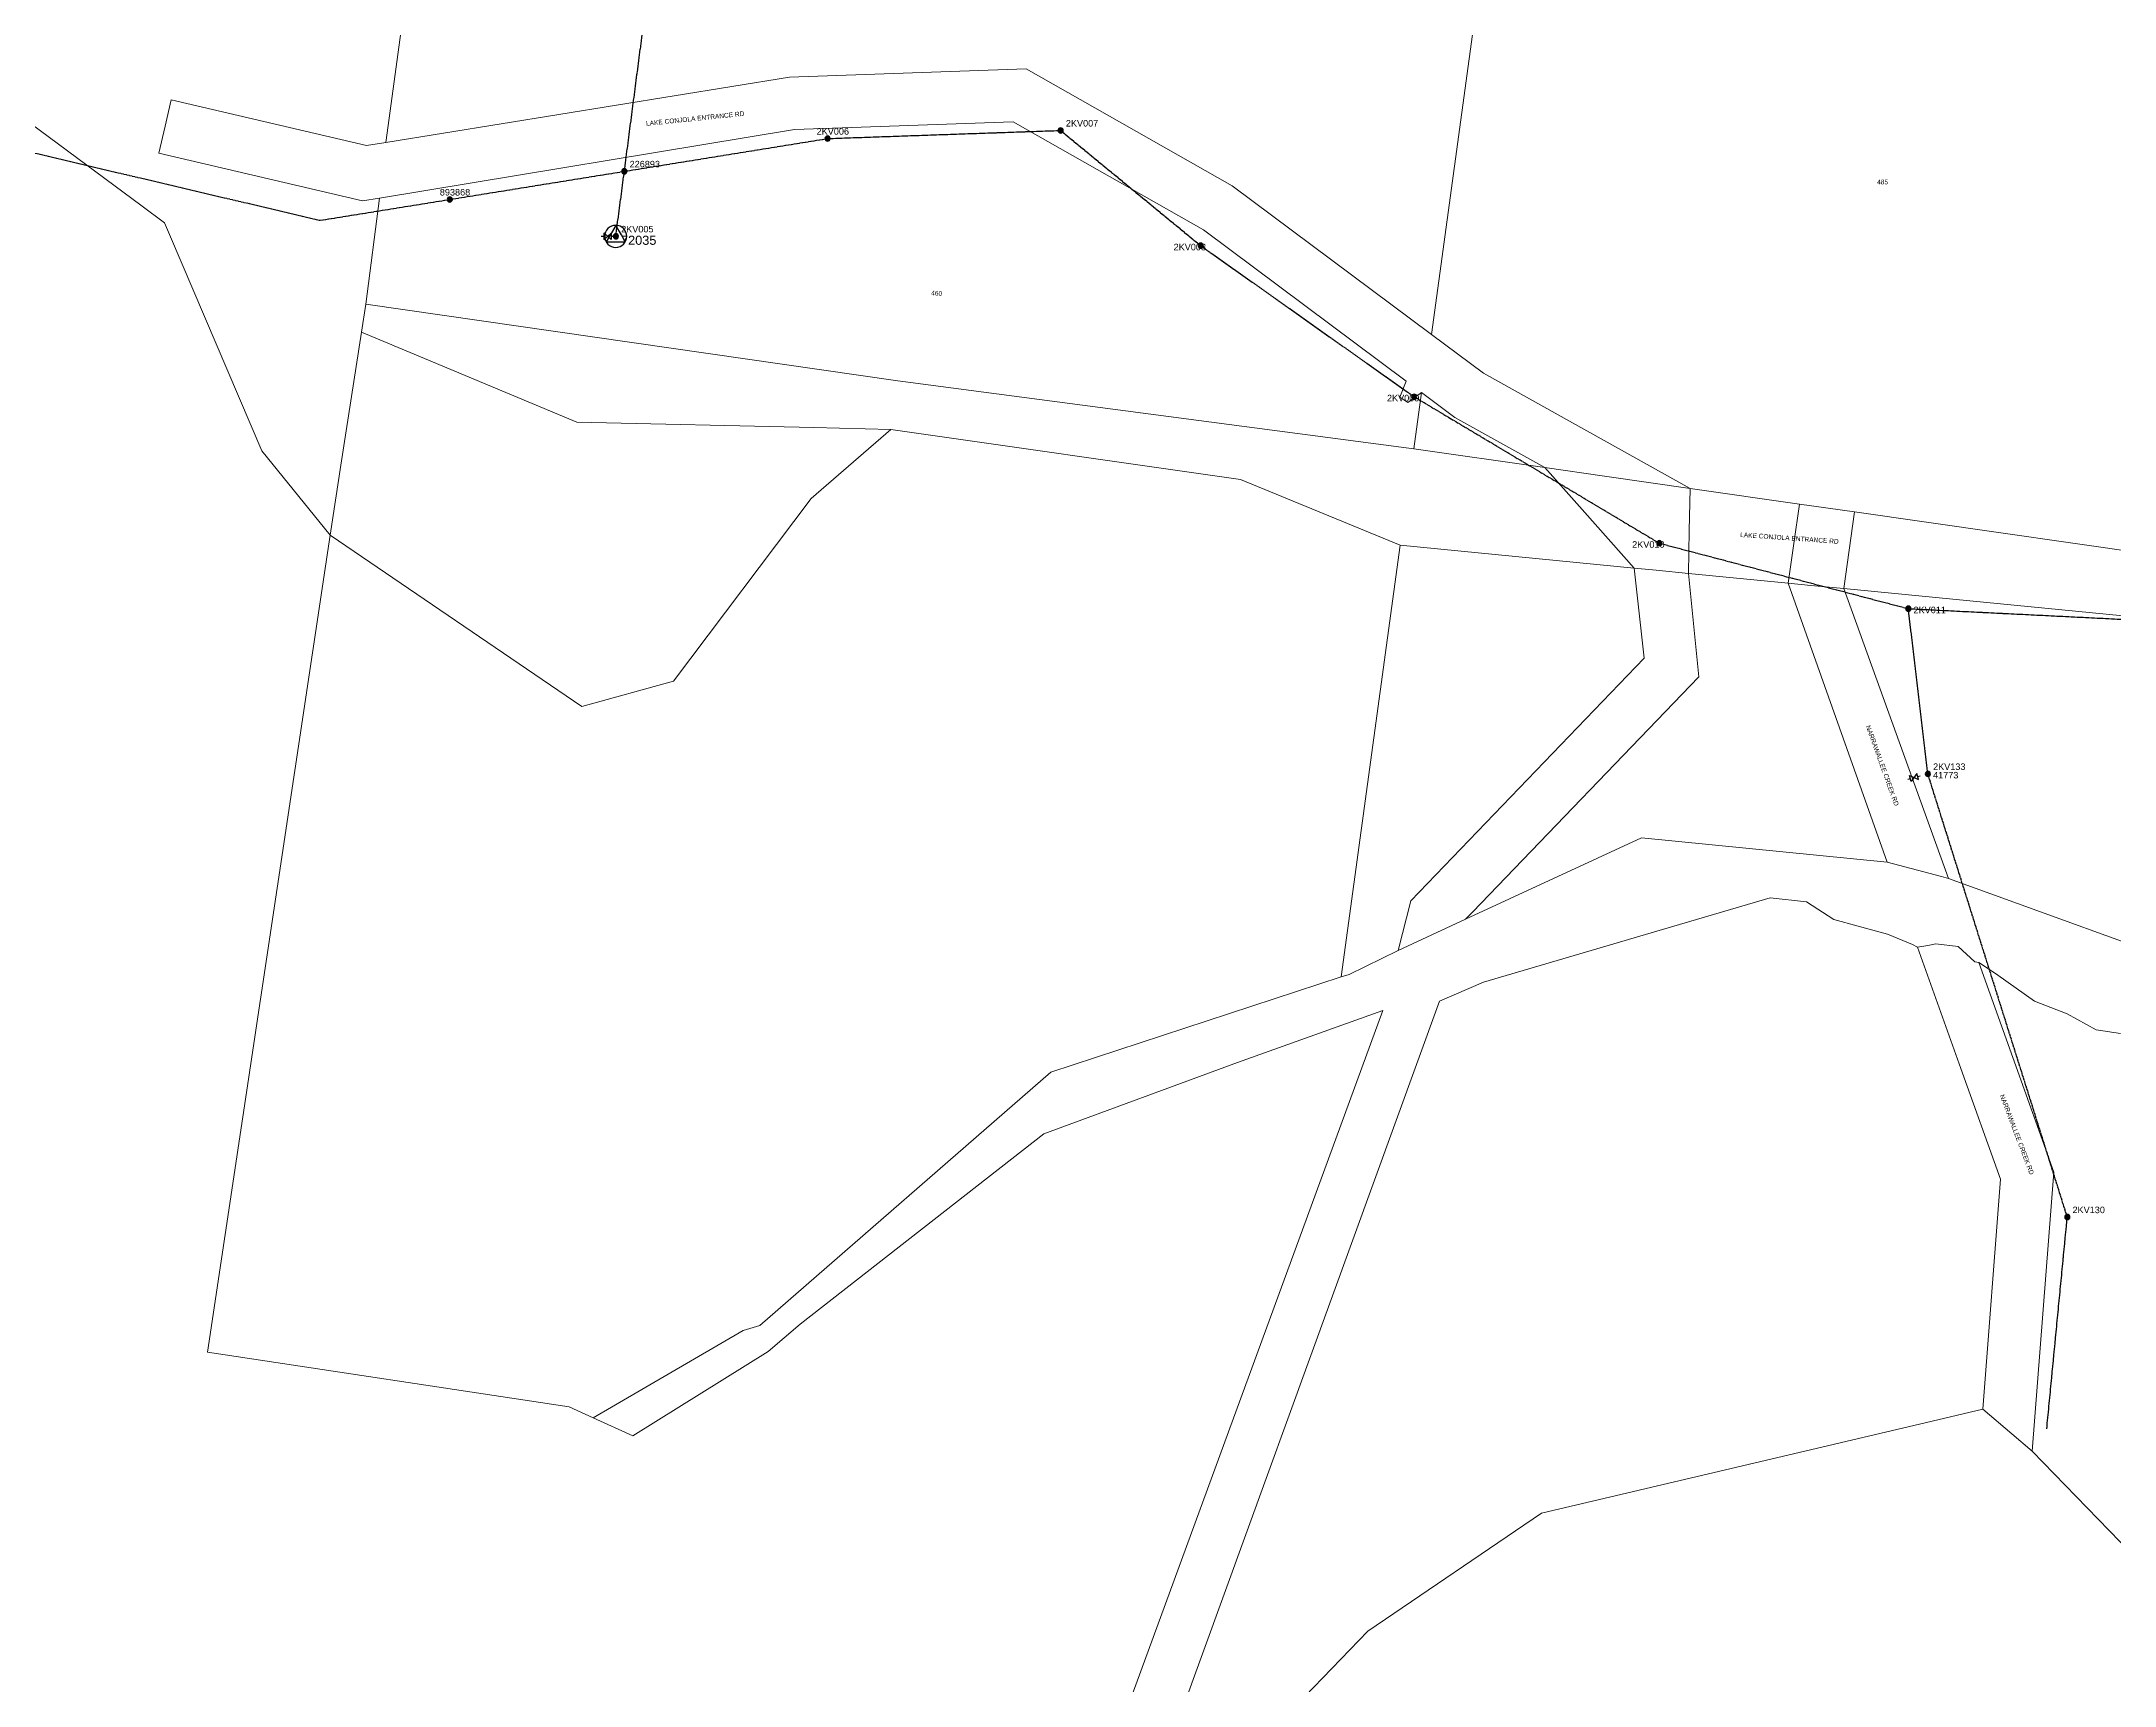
# Model space of a CAD drawing. Header units: metres. Extents: x 267914 to 271639, y 6093026 to 6094842.
# Drawn here: x 269313 to 270108, y 6093657 to 6094287 of the extents above; entities that cross this region are included whole.
import ezdxf
from ezdxf.enums import TextEntityAlignment as Align

# ---------------------------------------------------------------- set-up
doc = ezdxf.new("R2010")
doc.units = ezdxf.units.M
doc.linetypes.add('Cable Exist OH', pattern=[1, 1, 0])
doc.layers.get('0').update_dxf_attribs({"color": 6})
doc.layers.add('Cadastre Land Parcels_SP_EXT', color=9, linetype='Continuous', lineweight=5)
doc.layers.add('Cadastre Roads_SP_EXT', color=9, linetype='Continuous', lineweight=5)
for name, color, linetype in [('Equip_LV_EXT', 7, 'Continuous'), ('Equip_SP_HV_EXT', 7, 'Continuous'), ('Mains_HV_EXT', 7, 'Continuous'), ('Sub_SP_TR_HV_LV_EXT', 7, 'Continuous'), ('SupportsOH_SP_TR_HV_LV_SL_EXT', 7, 'Continuous')]:
    doc.layers.add(name, color=color, linetype=linetype)
doc.layers.get('0').freeze()
doc.styles.add('POLE_LABEL', font='arial.ttf')
doc.styles.get("Standard").update_dxf_attribs({"font": 'arial.ttf'})

# ---------------------------------------------------------------- blocks, each defined once
blk = doc.blocks.new('SUB_POLE_EXT')
blk.add_wipeout([(0, 4.22), (0.42, 4.2), (0.83, 4.14), (1.21, 4.05), (1.62, 3.9), (1.99, 3.72), (2.35, 3.51), (2.68, 3.26), (2.99, 2.99), (3.28, 2.66), (3.52, 2.34), (3.76, 1.92), (3.9, 1.62), (4.04, 1.23), (4.18, 0.63), (4.22, 0), (4.18, -0.61), (4.06, -1.15), (3.9, -1.62), (3.58, -2.24), (3.22, -2.73), (2.97, -3.01), (2.68, -3.26), (2.36, -3.5), (2, -3.72), (1.64, -3.89), (1.25, -4.03), (0.82, -4.14), (0.42, -4.2), (0, -4.22), (-0.41, -4.2), (-0.8, -4.15), (-1.21, -4.05), (-1.62, -3.9), (-1.99, -3.73), (-2.35, -3.51), (-2.68, -3.26), (-2.96, -3.02), (-3.23, -2.72), (-3.51, -2.35), (-3.71, -2.01), (-3.91, -1.6), (-4.05, -1.21), (-4.16, -0.76), (-4.22, -0.14), (-4.21, 0.39), (-4.14, 0.83), (-4.03, 1.27), (-3.9, 1.63), (-3.71, 2.02), (-3.5, 2.37), (-3.28, 2.67), (-2.99, 2.99), (-2.68, 3.27), (-2.33, 3.52), (-1.98, 3.73), (-1.63, 3.9), (-1.2, 4.05), (-0.78, 4.15), (-0.4, 4.21)])
blk.add_line((2.16, 0.48), (2.16, 0.48, 0))
blk.add_lwpolyline([(-4.22, 0, 1), (4.22, 0, 1)], format="xyb", close=True)
blk.add_lwpolyline([(2.14, 0.52), (0, 4.22), (-3.66, -2.11), (3.66, -2.11)], close=True)
for tag, height, flags, p in [('STREET_CODE', 0.2, 9, (1.5, 0)), ('ASSET_NUM', 3.5, 8, (2, 2)), ('CONSTRUCTED_VOLTAGE', 0.2, 9, (1.5, -0.2)), ('OPERATING_VOLTAGE', 0.2, 9, (1.5, -0.6)), ('OPERATED_BY', 0.2, 9, (1.5, -0.8)), ('ORIENTATION', 0.2, 9, (1.5, -1.2)), ('OWNED_BY', 0.2, 9, (1.5, -1.4)), ('SECONDARY_VOLTAGE', 0.2, 9, (1.5, -1.6)), ('STATE', 0.2, 9, (1.5, -1.8)), ('SUBSTATION_TYPE', 0.2, 9, (1.5, -2)), ('STREETNAME', 0.2, 9, (1.5, -2.8)), ('SUBURB', 0.2, 9, (1.5, -3)), ('Z', 0.2, 1, (1.5, -3.4)), ('NO_PHASES', 0.2, 9, (1.5, -0.4)), ('MAINTAINED_BY', 0.2, 9, (1.5, -1)), ('USAGE', 0.2, 9, (1.5, -2.2)), ('LEGEND', 0.2, 9, (1.5, -2.4)), ('LOCATION', 0.2, 9, (1.5, -2.6)), ('NOTES', 0.2, 9, (1.5, -3.2))]:
    blk.add_attdef(tag, text='', height=height, dxfattribs=dict(flags=flags)).set_placement(p, align=Align.MIDDLE_LEFT)
blk = doc.blocks.new('LV_OH_LINKS_DISTFUSE_EXT')
for p, q in [((0, 0), (0.96, 0)), ((3.84, 0), (4.8, 0))]:
    blk.add_line(p, q)
blk.add_lwpolyline([(3.84, -1.2), (3.84, 1.2), (0.96, -1.2), (0.96, 1.2)], close=True)
at = {"flags": 9}
for tag, p in [('ACTUAL_STATUS', (0, 0)), ('CONSTRUCTED_VOLTAGE', (0, -0.2)), ('OPERATING_VOLTAGE', (0, -0.6)), ('ORIENTATION', (0, -0.8)), ('OWNED_BY', (0, -1)), ('STATE', (0, -1.2)), ('SWITCH_TYPE', (0, -1.4)), ('NO_PHASES', (0, -0.4)), ('USAGE', (0, -1.6)), ('NOTES', (0, -1.8))]:
    blk.add_attdef(tag, text='', height=0.2, dxfattribs=at).set_placement(p, align=Align.MIDDLE_LEFT)
at = {"flags": 1}
blk.add_attdef('Z', (0, 0), '', height=0.2, dxfattribs=at)
blk = doc.blocks.new('POLE_EXT')
blk.add_hatch(color=256).paths.add_polyline_path([(-1, 0, 1), (1, 0, 1)])
blk.add_lwpolyline([(-1, 0, 1), (1, 0, 1)], format="xyb", close=True)
for tag, height, flags, p in [('pNumber', 2.5, 8, (-17.84, 2.07)), ('OWNED_BY', 0.2, 9, (1.35, -0.4)), ('SPECIAL_USE', 0.2, 9, (1.35, -0.8)), ('STATE', 0.2, 9, (1.35, -1)), ('cLV', 0.2, 9, (1.35, -1.4)), ('hDepth', 0.2, 9, (1.35, -1.6)), ('hDia', 0.2, 9, (1.35, -1.8)), ('cHV', 0.2, 9, (1.35, -2)), ('cLinedev', 0.2, 9, (1.35, -3.4)), ('pExisting', 0.2, 9, (1.35, -3.8)), ('pFooting', 0.2, 9, (1.35, -4.4)), ('pNew', 0.2, 9, (1.35, -4.6)), ('pRelocate', 0.2, 9, (1.35, -5)), ('pRemove', 0.2, 9, (1.35, -5.2)), ('pReplace', 0.2, 9, (1.35, -5.4)), ('pStay', 0.2, 9, (1.35, -5.6)), ('pType', 0.2, 9, (1.35, -5.8)), ('cspan', 0.2, 9, (1.35, -6)), ('STREETNAME', 0.2, 9, (1.35, -6.2)), ('SUBURB', 0.2, 9, (1.35, -6.4)), ('OPERATED_BY', 0.2, 9, (1.36, -7.01)), ('PARENT', 0.2, 9, (1.35, -0.6)), ('USAGE', 0.2, 9, (1.35, -1.2)), ('LBRACKET', 0.2, 9, (1.35, -2.2)), ('LExisting', 0.2, 9, (1.35, -2.4)), ('LANTNUMBER', 0.2, 9, (1.35, -2.6)), ('LOther', 0.2, 9, (1.35, -2.8)), ('LRemove', 0.2, 9, (1.35, -3)), ('LEGEND', 0.2, 9, (1.35, -3.2)), ('LOCATION', 0.2, 9, (1.35, -3.6)), ('PFNUMBER', 0.2, 9, (1.35, -4)), ('NEWPFNUMBER', 0.2, 9, (1.35, -4.2)), ('NOTES', 0.2, 9, (1.35, -6.6)), ('MAINTAINED_BY', 0.2, 9, (1.36, -6.81))]:
    blk.add_attdef(tag, text='', height=height, dxfattribs=dict(flags=flags)).set_placement(p, align=Align.MIDDLE_LEFT)
at = {"style": 'POLE_LABEL'}
for tag, height, flags, p in [('STRUCTURE_PLANT_NUMBER', 0.2, 9, (1.35, 0.03)), ('ASSET_NUM', 2.5, 8, (2, 2)), ('STREET_CODE', 0.2, 9, (1.35, -0.2))]:
    blk.add_attdef(tag, text='', height=height, dxfattribs=dict(at, flags=flags)).set_placement(p, align=Align.MIDDLE_LEFT)
at = {"flags": 1}
blk.add_attdef('Z', (1.35, -7.33), '', height=0.2, dxfattribs=at)
blk = doc.blocks.new('HV_DOF_CLOSED_EXT')
for p, q in [((0, 7.9), (0, 6.94)), ((0, 4.06), (0, 3.1))]:
    blk.add_line(p, q)
blk.add_lwpolyline([(-1.2, 4.06), (1.2, 4.06), (-1.2, 6.94), (1.2, 6.94)], close=True)
for tag, height, flags, p in [('STREET_CODE', 0.2, 9, (1.5, 0)), ('ASSET_NUM', 2.5, 8, (2, 2)), ('ACTUAL_STATUS', 0.2, 9, (1.5, -0.2)), ('CONSTRUCTED_VOLTAGE', 0.2, 9, (1.5, -0.4)), ('OPERATING_VOLTAGE', 0.2, 9, (1.5, -0.8)), ('ORIENTATION', 0.2, 9, (1.5, -1)), ('OWNED_BY', 0.2, 9, (1.5, -1.2)), ('OPERATED_BY', 0.2, 9, (1.5, -1.4)), ('STATE', 0.2, 9, (1.5, -1.8)), ('SWITCH_TYPE', 0.2, 9, (1.5, -2)), ('STREETNAME', 0.2, 9, (1.5, -2.8)), ('SUBURB', 0.2, 9, (1.5, -3)), ('Z', 0.2, 1, (1.5, -3.6)), ('NO_PHASES', 0.2, 9, (1.5, -0.6)), ('MAINTAINED_BY', 0.2, 9, (1.5, -1.6)), ('USAGE', 0.2, 9, (1.5, -2.2)), ('LEGEND', 0.2, 9, (1.5, -2.4)), ('LOCATION', 0.2, 9, (1.5, -2.6)), ('NOTES', 0.2, 9, (1.5, -3.2)), ('LABEL_ALIGNMENT', 0.2, 9, (1.5, -3.4))]:
    blk.add_attdef(tag, text='', height=height, dxfattribs=dict(flags=flags)).set_placement(p, align=Align.MIDDLE_LEFT)

msp = doc.modelspace()

# ---------------------------------------------------------------- linework, layer by layer
at = {"layer": 'Cadastre Land Parcels_SP_EXT', "linetype": 'Continuous'}
for points in [[(269845.93537, 6094174.92412), (269865.799, 6094160.11357), (269945.07611, 6094115.9568), (269987.03975, 6094109.94399), (270008.22024, 6094106.90977), (270147.16012, 6094087.00119), (270207.22197, 6094372.51403), (269877.9828, 6094409.99647), (269845.93537, 6094174.92412)], [(269555.15941, 6094041.97125), (269607.92702, 6094112.03924), (269638.53904, 6094138.56509), (269609.02597, 6094139.24119), (269518.01881, 6094141.32548), (269435.42163, 6094175.86972), (269427.52496, 6094124.86143), (269423.37068, 6094098.02907), (269520.01266, 6094032.19203), (269555.15941, 6094041.97125)], [(269839.17431, 6094131.12987), (269889.39202, 6094123.935), (269854.84001, 6094143.18109), (269842.09352, 6094152.68338), (269839.17431, 6094131.12987)], [(269833.91348, 6094094.14155), (269772.67751, 6094119.29091), (269638.53904, 6094138.56509), (269607.92702, 6094112.03924), (269555.15941, 6094041.97125), (269520.01266, 6094032.19203), (269423.37068, 6094098.02907), (269376.32967, 6093784.46974), (269515.09898, 6093763.5668), (269524.25386, 6093759.37162), (269581.89063, 6093792.82459), (269588.30252, 6093794.7377), (269699.89762, 6093892.0102), (269811.2968, 6093928.59254), (269833.91348, 6094094.14155)], [(269814.30788, 6093929.36889), (269833.10815, 6093938.68215), (269837.98827, 6093957.67755), (269927.47336, 6094050.74851), (269923.5846, 6094085.36995), (269833.91348, 6094094.14155), (269811.2968, 6093928.59254), (269814.30788, 6093929.36889)], [(269982.69052, 6094079.58743), (269944.42783, 6094083.33123), (269948.38717, 6094043.63667), (269861.57148, 6093953.34166), (269858.98546, 6093950.65263), (269926.51477, 6093981.88882), (270020.63539, 6093972.57706), (269982.69052, 6094079.58743)], [(270155.62441, 6094040.46977), (270158.20867, 6094062.4176), (270004.00668, 6094077.5019), (270044.16508, 6093966.20642), (270148.71141, 6093928.3922), (270198.93425, 6093927.2459), (270294.27712, 6093923.27827), (270352.30511, 6093874.71017), (270374.61166, 6094034.86772), (270286.76037, 6094047.15496), (270222.87, 6094056.0914), (270210.97787, 6094057.25527), (270187.25014, 6094059.57621), (270184.60679, 6094037.09361), (270155.62441, 6094040.46977)], [(269821.4327, 6093677.44788), (269888.08028, 6093722.75042), (270037.92641, 6093758.10095), (270052.53636, 6093761.54725), (270057.33282, 6093762.67853), (270064.19865, 6093850.87909), (270049.00782, 6093893.31629), (270032.34255, 6093939.87252), (270030.35772, 6093941.00009), (270020.842, 6093944.85519), (270009.62199, 6093947.9872), (270000.27339, 6093950.50618), (269989.7778, 6093957.32855), (269975.74581, 6093958.85238), (269865.89272, 6093926.5358), (269848.99689, 6093919.14801), (269724.77553, 6093577.15998), (269821.4327, 6093677.44788)]]:
    msp.add_lwpolyline(points, close=True, dxfattribs=at)
msp.add_lwpolyline([(270110.13877, 6093906.80282), (270100.85006, 6093908.193), (270089.72501, 6093914.29387), (270077.15228, 6093919.17769), (270063.10271, 6093929.23613), (270059.60067, 6093931.55291), (270055.78824, 6093934.07481), (270068.83337, 6093897.63292), (270084.59333, 6093853.60804), (270076.26241, 6093746.589), (270148.0347, 6093672.62475)], dxfattribs=at)
at = {"layer": 'Cadastre Roads_SP_EXT', "linetype": 'Continuous'}
for points in [[(269904.71666, 6094106.65217), (269889.39199, 6094123.93502), (269839.17428, 6094131.1299), (269641.20675, 6094157.26425), (269437.09075, 6094186.65338), (269435.42169, 6094175.86974), (269518.01882, 6094141.32551), (269609.02593, 6094139.24123), (269638.53903, 6094138.56507), (269772.67749, 6094119.29093), (269833.91346, 6094094.14154), (269923.58459, 6094085.36995), (269904.71666, 6094106.65217)], [(269987.03978, 6094109.94394), (269945.07609, 6094115.95677), (269944.7521, 6094099.67186), (269944.42784, 6094083.33124), (269982.69054, 6094079.58743), (269984.87152, 6094094.80419), (269987.03978, 6094109.94394)], [(270215.04459, 6094067.81716), (270219.17033, 6094078.52988), (270207.17664, 6094079.64236), (270182.55929, 6094081.93071), (270147.16008, 6094087.00123), (270008.22017, 6094106.90976), (270006.11894, 6094092.24623), (270004.00667, 6094077.50191), (270158.20863, 6094062.41752), (270187.2501, 6094059.57629), (270210.97785, 6094057.25526), (270215.04459, 6094067.81716)], [(269944.42784, 6094083.33124), (269932.10044, 6094084.53635), (269923.58459, 6094085.36995), (269927.47331, 6094050.74845), (269837.98824, 6093957.67755), (269833.1082, 6093938.6821), (269858.98549, 6093950.65265), (269861.57153, 6093953.34165), (269948.3872, 6094043.63666), (269944.42784, 6094083.33124)], [(269982.69054, 6094079.58743), (270020.63534, 6093972.57702), (270041.55604, 6093967.01156), (270044.16512, 6093966.20638), (270004.00667, 6094077.50191), (269991.39943, 6094078.73581), (269982.69054, 6094079.58743)], [(270084.59334, 6093853.60808), (270068.83333, 6093897.633), (270055.78818, 6093934.07484), (270054.25855, 6093934.3115), (270047.86283, 6093940.17862), (270039.41321, 6093941.14036), (270036.23288, 6093940.5707), (270032.34257, 6093939.87246), (270049.0078, 6093893.31635), (270064.1986, 6093850.87908), (270057.33283, 6093762.67859), (270068.51092, 6093753.17787), (270076.26249, 6093746.58902), (270084.59334, 6093853.60808)]]:
    msp.add_lwpolyline(points, close=True, dxfattribs=at)
at = {"layer": 'Mains_HV_EXT', "linetype": 'Cable Exist OH'}
for points in [[(269536.29596, 6094237.59897), (269551.79621, 6094356.50684)], [(270036.29503, 6094006.40796), (270028.79303, 6094069.79299)], [(270028.79303, 6094069.79299), (270155.68104, 6094063.50702), (270163.28497, 6094051.11201)], [(270081.90998, 6093755.06701), (270089.78402, 6093836.36701), (270036.29503, 6094006.40796)]]:
    msp.add_lwpolyline(points, dxfattribs=at)

# ---------------------------------------------------------------- block references
at = {"layer": 'Equip_SP_HV_EXT'}
ref = msp.add_blockref('HV_DOF_CLOSED_EXT', (270036.29503, 6094006.40798), dxfattribs=dict(at, rotation=105.1194519990081))
ref.add_attrib('ASSET_NUM', '41773', dxfattribs={"layer": '0', "height": 2.5}).set_placement((270038.29503, 6094007.15798), align=Align.TOP_LEFT)
at = {"layer": 'Sub_SP_TR_HV_LV_EXT'}
ref = msp.add_blockref('SUB_POLE_EXT', (269532.98597, 6094212.63903), dxfattribs=at)
ref.add_attrib('ASSET_NUM', '72035', dxfattribs={"layer": '0', "height": 3.5}).set_placement((269534.98597, 6094212.88903), align=Align.TOP_LEFT)
at = {"layer": 'SupportsOH_SP_TR_HV_LV_SL_EXT'}
ref = msp.add_blockref('POLE_EXT', (269703.63698, 6094253.27099), dxfattribs=at)
ref.add_attrib('ASSET_NUM', '2KV007', dxfattribs={"layer": '0', "height": 2.5, "style": 'POLE_LABEL'}).set_placement((269705.63698, 6094254.02099), align=Align.BOTTOM_LEFT)
ref = msp.add_blockref('POLE_EXT', (269614.24204, 6094250.16503), dxfattribs=at)
ref.add_attrib('ASSET_NUM', '2KV006', dxfattribs={"layer": '0', "height": 2.5, "style": 'POLE_LABEL'}).set_placement((269616.24204, 6094250.91503), align=Align.BOTTOM_CENTER)
ref = msp.add_blockref('POLE_EXT', (269536.29602, 6094237.59899), dxfattribs=at)
ref.add_attrib('ASSET_NUM', '226893', dxfattribs={"layer": '0', "height": 2.5, "style": 'POLE_LABEL'}).set_placement((269538.29602, 6094238.34899), align=Align.BOTTOM_LEFT)
ref = msp.add_blockref('POLE_EXT', (269469.32004, 6094226.80397), dxfattribs=at)
ref.add_attrib('ASSET_NUM', '893868', dxfattribs={"layer": '0', "height": 2.5, "style": 'POLE_LABEL'}).set_placement((269471.32004, 6094227.55397), align=Align.BOTTOM_CENTER)
ref = msp.add_blockref('POLE_EXT', (269757.39201, 6094209.04298), dxfattribs=at)
ref.add_attrib('ASSET_NUM', '2KV008', dxfattribs={"layer": '0', "height": 2.5, "style": 'POLE_LABEL'}).set_placement((269759.39201, 6094209.79298), align=Align.TOP_RIGHT)
ref = msp.add_blockref('POLE_EXT', (269839.24504, 6094151.09701), dxfattribs=at)
ref.add_attrib('ASSET_NUM', '2KV009', dxfattribs={"layer": '0', "height": 2.5, "style": 'POLE_LABEL'}).set_placement((269841.24504, 6094151.84701), align=Align.TOP_RIGHT)
ref = msp.add_blockref('POLE_EXT', (269933.29504, 6094094.91197), dxfattribs=at)
ref.add_attrib('ASSET_NUM', '2KV010', dxfattribs={"layer": '0', "height": 2.5, "style": 'POLE_LABEL'}).set_placement((269935.29504, 6094095.66197), align=Align.TOP_RIGHT)
ref = msp.add_blockref('POLE_EXT', (270028.79298, 6094069.79299), dxfattribs=at)
ref.add_attrib('ASSET_NUM', '2KV011', dxfattribs={"layer": '0', "height": 2.5, "style": 'POLE_LABEL'}).set_placement((270030.79298, 6094070.54299), align=Align.TOP_LEFT)
ref = msp.add_blockref('POLE_EXT', (270036.29501, 6094006.40803), dxfattribs=at)
ref.add_attrib('ASSET_NUM', '2KV133', dxfattribs={"layer": '0', "height": 2.5, "style": 'POLE_LABEL'}).set_placement((270038.29501, 6094007.15803), align=Align.BOTTOM_LEFT)
ref = msp.add_blockref('POLE_EXT', (270089.78398, 6093836.36698), dxfattribs=at)
ref.add_attrib('ASSET_NUM', '2KV130', dxfattribs={"layer": '0', "height": 2.5, "style": 'POLE_LABEL'}).set_placement((270091.78398, 6093837.11698), align=Align.BOTTOM_LEFT)

# ---------------------------------------------------------------- texts
at = {"layer": 'Cadastre Land Parcels_SP_EXT'}
for s, rotation, p in [('485', 359.5060831, (270016.83431, 6094232.63479)), ('460', 356.917267, (269653.9536, 6094190.00289))]:
    msp.add_text(s, height=1.8, rotation=rotation, dxfattribs=at).set_placement(p)
at = {"layer": 'Cadastre Roads_SP_EXT'}
for s, rotation, p in [('LAKE CONJOLA ENTRANCE RD', 5.86250382, (269544.70531, 6094255.026)), ('LAKE CONJOLA ENTRANCE RD', 356.013, (269964.25239, 6094097.30338)), ('NARRAWALLEE CREEK RD', 289.8642974, (270012.46375, 6094024.65711)), ('NARRAWALLEE CREEK RD', 290.76276391, (270063.83649, 6093882.9903))]:
    msp.add_text(s, height=1.8, rotation=rotation, dxfattribs=at).set_placement(p)

# ---------------------------------------------------------------- next in the draw order: linework, layer by layer
at = {"layer": 'Cadastre Land Parcels_SP_EXT', "linetype": 'Continuous'}
for points in [[(269456.47147, 6094334.01037), (269444.74558, 6094248.6323), (269599.57155, 6094273.6534), (269690.39912, 6094276.92224), (269769.38703, 6094231.99529), (269845.93537, 6094174.92412), (269877.9828, 6094409.99647)], [(269705.55205, 6093583.17304), (269827.17644, 6093915.58503), (269771.51399, 6093895.61285), (269697.23704, 6093868.33476), (269603.70587, 6093795.26858), (269591.40997, 6093784.83738), (269539.47198, 6093752.39581), (269524.25386, 6093759.37162), (269515.09898, 6093763.5668), (269376.32967, 6093784.46974), (269423.37068, 6094098.02907), (269397.17484, 6094130.37657), (269362.21103, 6094212.40365), (269359.88002, 6094217.87179), (269351.33613, 6094224.19702), (269308.30631, 6094256.05418)]]:
    msp.add_lwpolyline(points, dxfattribs=at)
msp.add_lwpolyline([(269842.09352, 6094152.68338), (269836.83411, 6094148.89718), (269833.75678, 6094150.8745), (269836.16694, 6094157.10257), (269758.3966, 6094215.08481), (269685.46548, 6094256.60882), (269601.5457, 6094253.58909), (269442.30954, 6094227.27215), (269437.09076, 6094186.65345), (269641.20669, 6094157.26431), (269839.17431, 6094131.12987), (269842.09352, 6094152.68338)], close=True, dxfattribs=at)
at = {"layer": 'Cadastre Roads_SP_EXT', "linetype": 'Continuous'}
msp.add_lwpolyline([(269444.74562, 6094248.63236), (269437.34799, 6094247.43625), (269362.43398, 6094265.03188), (269360.11596, 6094254.92608), (269357.72296, 6094244.49603), (269435.86233, 6094226.22071), (269442.30953, 6094227.27217), (269601.54572, 6094253.58904), (269685.4655, 6094256.60884), (269758.3966, 6094215.08483), (269836.16694, 6094157.10257), (269833.75681, 6094150.87454), (269836.83417, 6094148.8972), (269842.09349, 6094152.68339), (269854.84007, 6094143.18108), (269889.39199, 6094123.93502), (269912.20737, 6094120.667), (269945.07609, 6094115.95677), (269865.79899, 6094160.11353), (269845.93532, 6094174.92408), (269769.38704, 6094231.99529), (269690.39914, 6094276.92225), (269599.57156, 6094273.65344), (269444.74562, 6094248.63236)], close=True, dxfattribs=at)
at = {"layer": 'Mains_HV_EXT', "linetype": 'Cable Exist OH'}
for points in [[(269536.29596, 6094237.59897), (269614.24198, 6094250.16499), (269703.63698, 6094253.27097), (269757.39199, 6094209.04298), (269839.24504, 6094151.09699), (269933.29498, 6094094.912), (270028.79303, 6094069.79299)], [(269044.744, 6094209.323), (269304.69304, 6094245.87599), (269419.60904, 6094218.79003), (269469.523, 6094226.83599), (269536.29596, 6094237.59897)], [(269532.98602, 6094212.63903), (269536.29596, 6094237.59897)]]:
    msp.add_lwpolyline(points, dxfattribs=at)

# ---------------------------------------------------------------- next in the draw order: block references
at = {"layer": 'Equip_LV_EXT', "rotation": 180.0000000000001}
msp.add_blockref('LV_OH_LINKS_DISTFUSE_EXT', (269532.18604, 6094212.63901), dxfattribs=at)
at = {"layer": 'SupportsOH_SP_TR_HV_LV_SL_EXT'}
ref = msp.add_blockref('POLE_EXT', (269533.04301, 6094212.64802), dxfattribs=at)
ref.add_attrib('ASSET_NUM', '2KV005', dxfattribs={"layer": '0', "height": 2.5, "style": 'POLE_LABEL'}).set_placement((269535.04301, 6094213.39802), align=Align.BOTTOM_LEFT)

doc.saveas('drawing.dxf')
